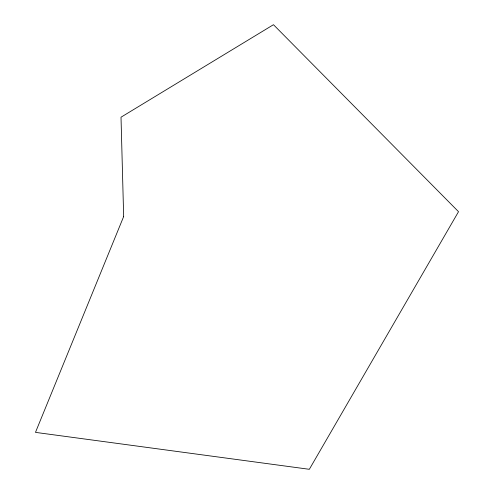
<?xml version="1.0" encoding="UTF-8"?>
<svg xmlns="http://www.w3.org/2000/svg" width="494" height="494" viewBox="0 0 494 494"><rect width="100%" height="100%" fill="white"/><g stroke="black" fill="none" stroke-linecap="round" stroke-linejoin="round"><path stroke-width="0.74" d="M123.661 216.545L35.475 432.374L309.337 469.3L458.525 211.691L273.466 24.7L121.011 117.202L123.661 216.545"/></g></svg>
